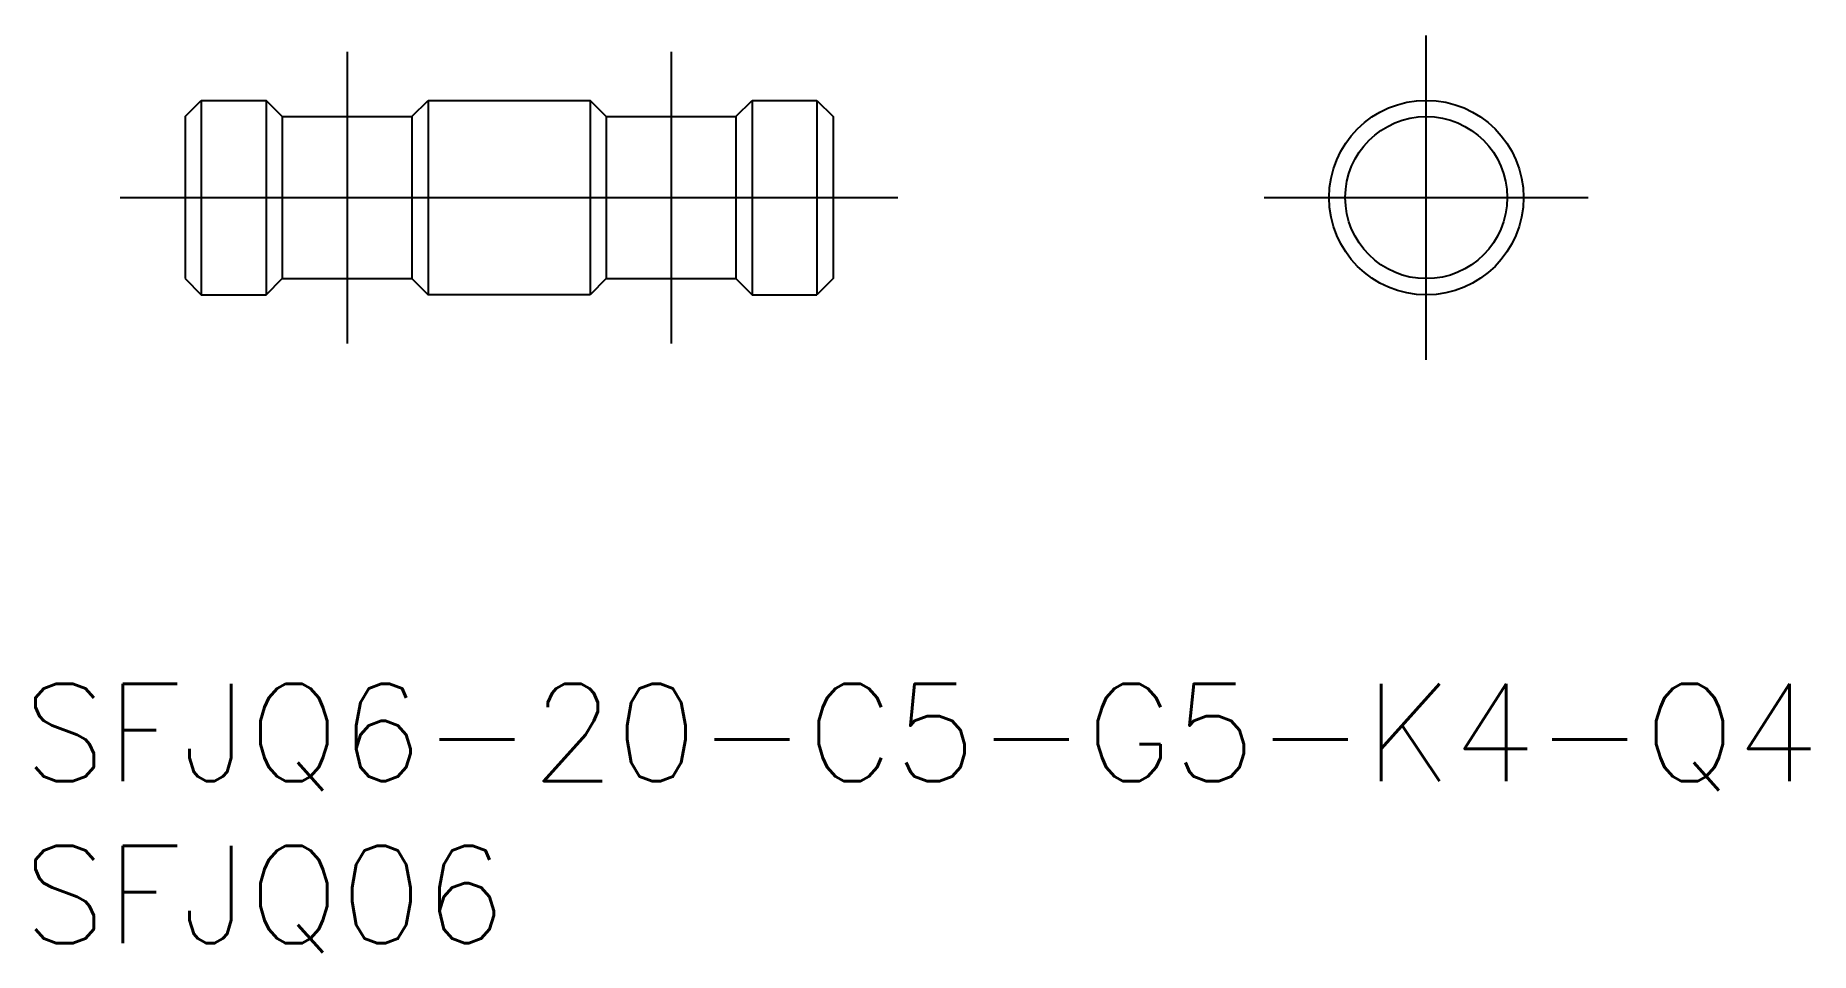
# Model space of a CAD drawing. Extents: x -42.9 to 11.9, y -23.3 to 5.
import ezdxf

# ---------------------------------------------------------------- set-up
doc = ezdxf.new("R2010")
doc.units = 0
doc.linetypes.add('CENTER', pattern=[50.8, 31.75, -6.35, 6.35, -6.35])
doc.layers.get('0').update_dxf_attribs({"linetype": 'CONTINUOUS'})
doc.layers.add('CENTER', color=1, linetype='CONTINUOUS')
doc.styles.get("Standard").update_dxf_attribs({"font": 'txt.shx', "height": 3, "bigfont": 'bigfont.shx'})

# ---------------------------------------------------------------- blocks, each defined once
blk = doc.blocks.new('*U2')
at = {"color": 7, "linetype": 'CONTINUOUS'}
blk.add_text('SFJQ6-20-C5-G5-K4-Q4', height=3, dxfattribs=at).set_placement((-43.302, -18))
blk = doc.blocks.new('*U3')
at = {"color": 7, "linetype": 'CONTINUOUS'}
blk.add_text('SFJQ06', height=3, dxfattribs=at).set_placement((-43.302, -23))

msp = doc.modelspace()

# ---------------------------------------------------------------- linework, layer by layer
at = {"color": 7, "linetype": 'CONTINUOUS'}
for p, q in [((-38.302, 2.5), (-37.802, 3)), ((-37.802, 3), (-37.802, -3)), ((-37.802, 3), (-35.802, 3)), ((-35.302, 2.5), (-35.802, 3)), ((-35.802, 3), (-35.802, -3)), ((-31.302, 2.5), (-30.802, 3)), ((-30.802, 3), (-25.802, 3)), ((-30.802, 3), (-30.802, -3)), ((-25.302, 2.5), (-25.802, 3)), ((-25.802, 3), (-25.802, -3)), ((-21.302, 2.5), (-20.802, 3)), ((-20.802, 3), (-18.802, 3)), ((-20.802, 3), (-20.802, -3)), ((-18.802, 3), (-18.802, -3)), ((-18.802, 3), (-18.302, 2.5)), ((-38.302, 2.5), (-38.302, -2.5)), ((-35.302, 2.5), (-35.302, -2.5)), ((-35.302, 2.5), (-31.302, 2.5)), ((-31.302, 2.5), (-31.302, -2.5)), ((-25.302, 2.5), (-25.302, -2.5)), ((-25.302, 2.5), (-21.302, 2.5)), ((-21.302, 2.5), (-21.302, -2.5)), ((-18.302, 2.5), (-18.302, -2.5)), ((-38.302, -2.5), (-37.802, -3)), ((-35.802, -3), (-35.302, -2.5)), ((-35.302, -2.5), (-31.302, -2.5)), ((-31.302, -2.5), (-30.802, -3)), ((-25.302, -2.5), (-25.802, -3)), ((-25.302, -2.5), (-21.302, -2.5)), ((-21.302, -2.5), (-20.802, -3)), ((-18.302, -2.5), (-18.802, -3)), ((-37.802, -3), (-35.802, -3)), ((-25.802, -3), (-30.802, -3)), ((-20.802, -3), (-18.802, -3))]:
    msp.add_line(p, q, dxfattribs=at)
for radius in [3, 2.5]:
    msp.add_circle((0, 0), radius, dxfattribs=at)
at = {"layer": 'CENTER', "color": 1, "linetype": 'CENTER'}
for p, q in [((0, -5), (0, 5)), ((-33.302, 4.5), (-33.302, -4.5)), ((-23.302, 4.5), (-23.302, -4.5)), ((-40.302, 0), (-16.302, 0)), ((-5, 0), (5, 0))]:
    msp.add_line(p, q, dxfattribs=at)

# ---------------------------------------------------------------- block references
at = {"color": 7, "linetype": 'CONTINUOUS'}
for name in ['*U2', '*U3']:
    msp.add_blockref(name, (0, 0), dxfattribs=at)

doc.saveas('drawing.dxf')
